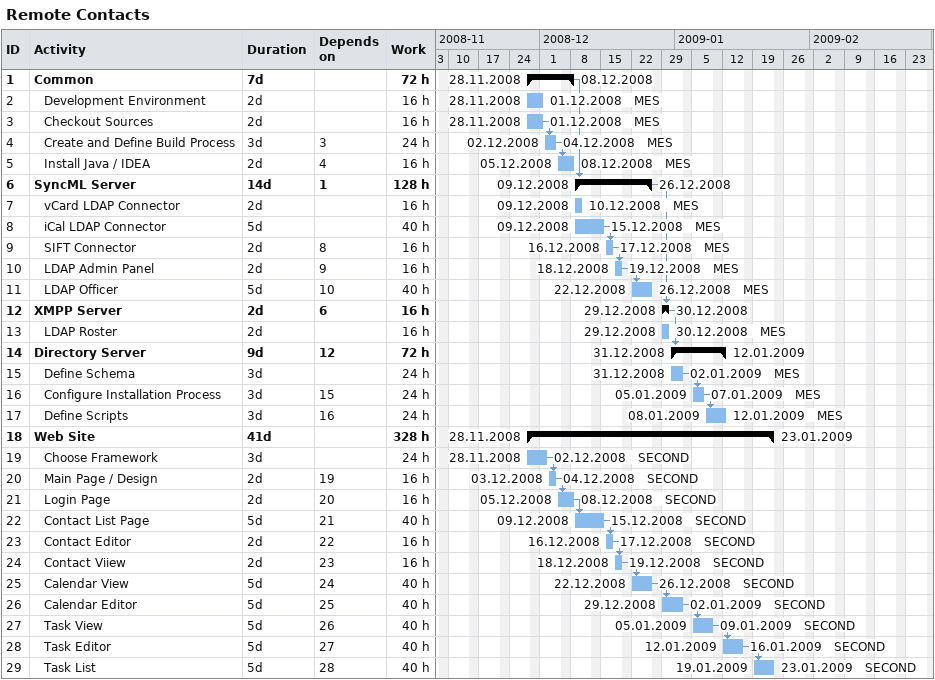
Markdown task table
Remote Contacts

| ID | Level | Task | Duration | Start | Finish | Predecessors | Resources | Work (h) |
|---|---|---|---|---|---|---|---|---|
| 1 | 1 | **Common** | 7d | 2008-11-28 | 2008-12-08 |  |  | 72 |
| 2 | 2 | Development Environment | 2d | 2008-11-28 | 2008-12-01 |  | MES | 16 |
| 3 | 2 | Checkout Sources | 2d | 2008-11-28 | 2008-12-01 |  | MES | 16 |
| 4 | 2 | Create and Define Build Process | 3d | 2008-12-02 | 2008-12-04 | 3 | MES | 24 |
| 5 | 2 | Install Java / IDEA | 2d | 2008-12-05 | 2008-12-08 | 4 | MES | 16 |
| 6 | 1 | **SyncML Server** | 14d | 2008-12-09 | 2008-12-26 | 1 |  | 128 |
| 7 | 2 | vCard LDAP Connector | 2d | 2008-12-09 | 2008-12-10 |  | MES | 16 |
| 8 | 2 | iCal LDAP Connector | 5d | 2008-12-09 | 2008-12-15 |  | MES | 40 |
| 9 | 2 | SIFT Connector | 2d | 2008-12-16 | 2008-12-17 | 8 | MES | 16 |
| 10 | 2 | LDAP Admin Panel | 2d | 2008-12-18 | 2008-12-19 | 9 | MES | 16 |
| 11 | 2 | LDAP Officer | 5d | 2008-12-22 | 2008-12-26 | 10 | MES | 40 |
| 12 | 1 | **XMPP Server** | 2d | 2008-12-29 | 2008-12-30 | 6 |  | 16 |
| 13 | 2 | LDAP Roster | 2d | 2008-12-29 | 2008-12-30 |  | MES | 16 |
| 14 | 1 | **Directory Server** | 9d | 2008-12-31 | 2009-01-12 | 12 |  | 72 |
| 15 | 2 | Define Schema | 3d | 2008-12-31 | 2009-01-02 |  | MES | 24 |
| 16 | 2 | Configure Installation Process | 3d | 2009-01-05 | 2009-01-07 | 15 | MES | 24 |
| 17 | 2 | Define Scripts | 3d | 2009-01-08 | 2009-01-12 | 16 | MES | 24 |
| 18 | 1 | **Web Site** | 41d | 2008-11-28 | 2009-01-23 |  |  | 328 |
| 19 | 2 | Choose Framework | 3d | 2008-11-28 | 2008-12-02 |  | SECOND | 24 |
| 20 | 2 | Main Page / Design | 2d | 2008-12-03 | 2008-12-04 | 19 | SECOND | 16 |
| 21 | 2 | Login Page | 2d | 2008-12-05 | 2008-12-08 | 20 | SECOND | 16 |
| 22 | 2 | Contact List Page | 5d | 2008-12-09 | 2008-12-15 | 21 | SECOND | 40 |
| 23 | 2 | Contact Editor | 2d | 2008-12-16 | 2008-12-17 | 22 | SECOND | 16 |
| 24 | 2 | Contact Viiew | 2d | 2008-12-18 | 2008-12-19 | 23 | SECOND | 16 |
| 25 | 2 | Calendar View | 5d | 2008-12-22 | 2008-12-26 | 24 | SECOND | 40 |
| 26 | 2 | Calendar Editor | 5d | 2008-12-29 | 2009-01-02 | 25 | SECOND | 40 |
| 27 | 2 | Task View | 5d | 2009-01-05 | 2009-01-09 | 26 | SECOND | 40 |
| 28 | 2 | Task Editor | 5d | 2009-01-12 | 2009-01-16 | 27 | SECOND | 40 |
| 29 | 2 | Task List | 5d | 2009-01-19 | 2009-01-23 | 28 | SECOND | 40 |
